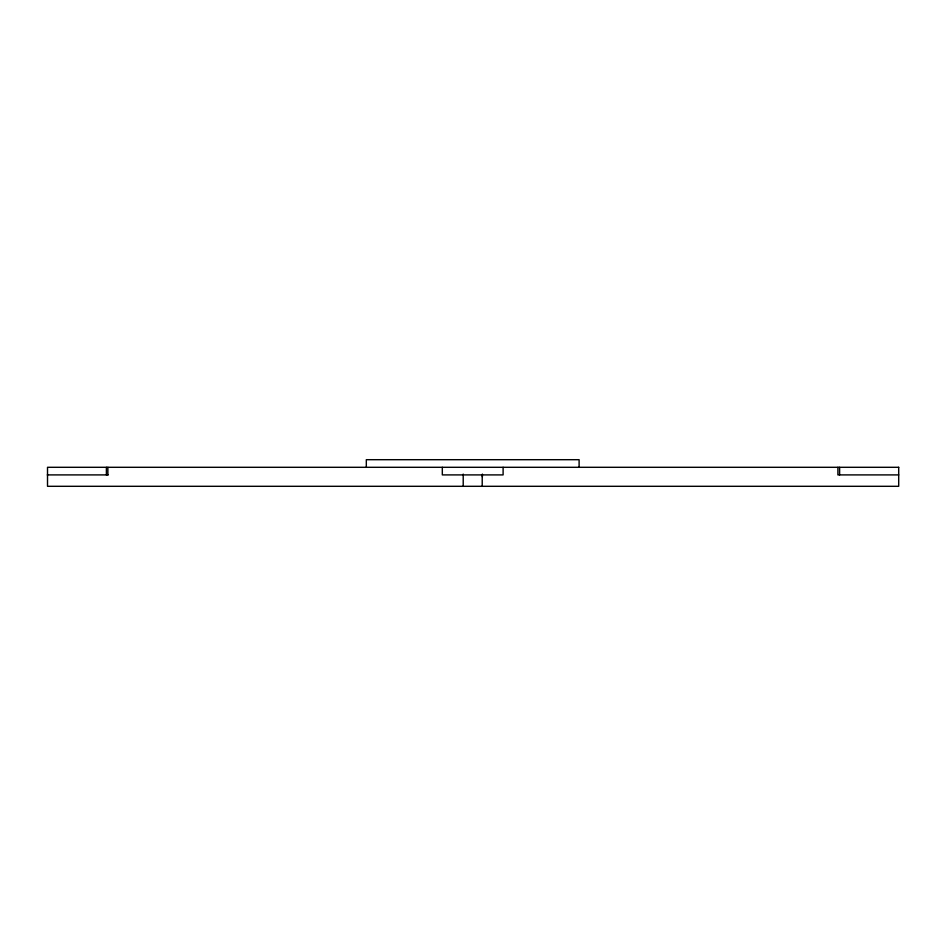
<?xml version="1.0" encoding="UTF-8"?>
<svg xmlns="http://www.w3.org/2000/svg" width="946" height="946" viewBox="0 0 946 946"><rect width="100%" height="100%" fill="white"/><g stroke="black" fill="none" stroke-linecap="round" stroke-linejoin="round"><path stroke-width="1.42" d="M47.3 474.904L108.104 474.904M898.7 474.904L837.896 474.904L837.896 467.3M839.61 467.3L839.61 474.904M579.106 467.3L579.106 459.697L366.315 459.697L366.315 467.3M503.106 467.3L503.106 474.904L442.314 474.904L442.314 467.3M482.389 474.088L482.389 476.796M482.212 474.904L482.212 486.303M463.209 474.088L463.209 486.303M107.879 467.3L107.879 474.904M106.39 467.3L106.39 474.904M898.7 467.3L47.513 467.3L47.513 486.303L898.7 486.303L898.7 467.3"/></g></svg>
